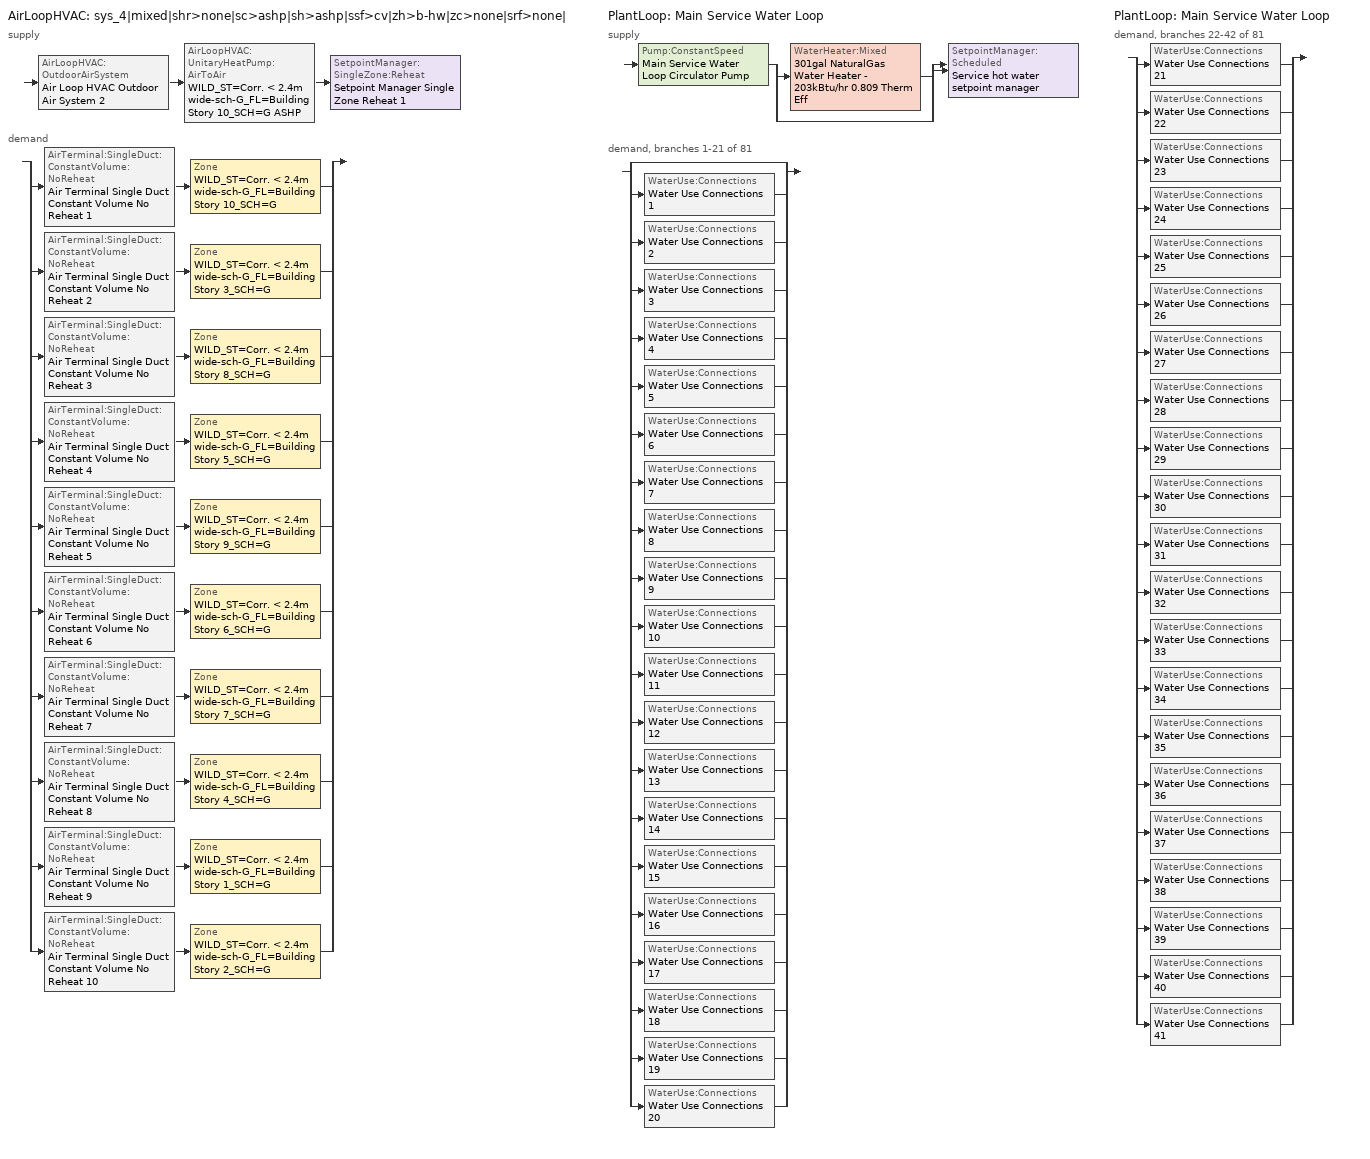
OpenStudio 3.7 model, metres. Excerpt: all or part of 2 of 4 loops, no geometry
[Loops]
AirLoopHVAC 'sys_4|mixed|shr>none|sc>ashp|sh>ashp|ssf>cv|zh>b-hw|zc>none|srf>none|'
 supply: AirLoopHVAC:OutdoorAirSystem 'Air Loop HVAC Outdoor Air System 2' > AirLoopHVAC:UnitaryHeatPump:AirToAir 'WILD_ST=Corr. < 2.4m wide-sch-G_FL=Building Story 10_SCH=G ASHP' > SetpointManager:SingleZone:Reheat 'Setpoint Manager Single Zone Reheat 1'
 demand: split
  | AirTerminal:SingleDuct:ConstantVolume:NoReheat 'Air Terminal Single Duct Constant Volume No Reheat 1' > Zone 'WILD_ST=Corr. < 2.4m wide-sch-G_FL=Building Story 10_SCH=G'
  | AirTerminal:SingleDuct:ConstantVolume:NoReheat 'Air Terminal Single Duct Constant Volume No Reheat 2' > Zone 'WILD_ST=Corr. < 2.4m wide-sch-G_FL=Building Story 3_SCH=G'
  | AirTerminal:SingleDuct:ConstantVolume:NoReheat 'Air Terminal Single Duct Constant Volume No Reheat 3' > Zone 'WILD_ST=Corr. < 2.4m wide-sch-G_FL=Building Story 8_SCH=G'
  | AirTerminal:SingleDuct:ConstantVolume:NoReheat 'Air Terminal Single Duct Constant Volume No Reheat 4' > Zone 'WILD_ST=Corr. < 2.4m wide-sch-G_FL=Building Story 5_SCH=G'
  | AirTerminal:SingleDuct:ConstantVolume:NoReheat 'Air Terminal Single Duct Constant Volume No Reheat 5' > Zone 'WILD_ST=Corr. < 2.4m wide-sch-G_FL=Building Story 9_SCH=G'
  | AirTerminal:SingleDuct:ConstantVolume:NoReheat 'Air Terminal Single Duct Constant Volume No Reheat 6' > Zone 'WILD_ST=Corr. < 2.4m wide-sch-G_FL=Building Story 6_SCH=G'
  | AirTerminal:SingleDuct:ConstantVolume:NoReheat 'Air Terminal Single Duct Constant Volume No Reheat 7' > Zone 'WILD_ST=Corr. < 2.4m wide-sch-G_FL=Building Story 7_SCH=G'
  | AirTerminal:SingleDuct:ConstantVolume:NoReheat 'Air Terminal Single Duct Constant Volume No Reheat 8' > Zone 'WILD_ST=Corr. < 2.4m wide-sch-G_FL=Building Story 4_SCH=G'
  | AirTerminal:SingleDuct:ConstantVolume:NoReheat 'Air Terminal Single Duct Constant Volume No Reheat 9' > Zone 'WILD_ST=Corr. < 2.4m wide-sch-G_FL=Building Story 1_SCH=G'
  | AirTerminal:SingleDuct:ConstantVolume:NoReheat 'Air Terminal Single Duct Constant Volume No Reheat 10' > Zone 'WILD_ST=Corr. < 2.4m wide-sch-G_FL=Building Story 2_SCH=G'
PlantLoop 'Main Service Water Loop'
 supply: Pump:ConstantSpeed 'Main Service Water Loop Circulator Pump' > split
  | WaterHeater:Mixed '301gal NaturalGas Water Heater - 203kBtu/hr 0.809 Therm Eff'
  | bypass
  join > SetpointManager:Scheduled 'Service hot water setpoint manager'
 demand, branches 1-21 of 81: split
  | bypass
  | WaterUse:Connections 'Water Use Connections 1'
  | WaterUse:Connections 'Water Use Connections 2'
  | WaterUse:Connections 'Water Use Connections 3'
  | WaterUse:Connections 'Water Use Connections 4'
  | WaterUse:Connections 'Water Use Connections 5'
  | WaterUse:Connections 'Water Use Connections 6'
  | WaterUse:Connections 'Water Use Connections 7'
  | WaterUse:Connections 'Water Use Connections 8'
  | WaterUse:Connections 'Water Use Connections 9'
  | WaterUse:Connections 'Water Use Connections 10'
  | WaterUse:Connections 'Water Use Connections 11'
  | WaterUse:Connections 'Water Use Connections 12'
  | WaterUse:Connections 'Water Use Connections 13'
  | WaterUse:Connections 'Water Use Connections 14'
  | WaterUse:Connections 'Water Use Connections 15'
  | WaterUse:Connections 'Water Use Connections 16'
  | WaterUse:Connections 'Water Use Connections 17'
  | WaterUse:Connections 'Water Use Connections 18'
  | WaterUse:Connections 'Water Use Connections 19'
  | WaterUse:Connections 'Water Use Connections 20'
PlantLoop 'Main Service Water Loop'
 demand, branches 22-42 of 81: split
  | WaterUse:Connections 'Water Use Connections 21'
  | WaterUse:Connections 'Water Use Connections 22'
  | WaterUse:Connections 'Water Use Connections 23'
  | WaterUse:Connections 'Water Use Connections 24'
  | WaterUse:Connections 'Water Use Connections 25'
  | WaterUse:Connections 'Water Use Connections 26'
  | WaterUse:Connections 'Water Use Connections 27'
  | WaterUse:Connections 'Water Use Connections 28'
  | WaterUse:Connections 'Water Use Connections 29'
  | WaterUse:Connections 'Water Use Connections 30'
  | WaterUse:Connections 'Water Use Connections 31'
  | WaterUse:Connections 'Water Use Connections 32'
  | WaterUse:Connections 'Water Use Connections 33'
  | WaterUse:Connections 'Water Use Connections 34'
  | WaterUse:Connections 'Water Use Connections 35'
  | WaterUse:Connections 'Water Use Connections 36'
  | WaterUse:Connections 'Water Use Connections 37'
  | WaterUse:Connections 'Water Use Connections 38'
  | WaterUse:Connections 'Water Use Connections 39'
  | WaterUse:Connections 'Water Use Connections 40'
  | WaterUse:Connections 'Water Use Connections 41'
[Sizing:Zone] Zone Cooling Design Supply Air Temperature Input Method=TemperatureDifference; Zone Cooling Design Supply Air Temperature {C}=14; Zone Cooling Design Supply Air Temperature Difference {deltaC}=11; Zone Heating Design Supply Air Temperature Input Method=TemperatureDifference; Zone Heating Design Supply Air Temperature {C}=40; Zone Heating Design Supply Air Temperature Difference {deltaC}=21; Zone Cooling Design Supply Air Humidity Ratio {kg-H2O/kg-air}=0.0085; Zone Heating Design Supply Air Humidity Ratio {kg-H2O/kg-air}=0.008; Zone Heating Sizing Factor=1.3; Zone Cooling Sizing Factor=1; Cooling Design Air Flow Method=DesignDay; Heating Design Air Flow Method=DesignDay; Account for Dedicated Outdoor Air System=No; Dedicated Outdoor Air System Control Strategy=NeutralSupplyAir; Dedicated Outdoor Air Low Setpoint Temperature for Design {C}=autosize; Dedicated Outdoor Air High Setpoint Temperature for Design {C}=autosize; Zone Load Sizing Method=Sensible Load Only No Latent Load; Zone Latent Cooling Design Supply Air Humidity Ratio Input Method=HumidityRatioDifference; Zone Cooling Design Supply Air Humidity Ratio Difference {kgWater/kgDryAir}=0.005; Zone Latent Heating Design Supply Air Humidity Ratio Input Method=HumidityRatioDifference; Zone Humidification Design Supply Air Humidity Ratio Difference {kgWater/kgDryAir}=0.005
WILD_ST=Corr. < 2.4m wide-sch-G_FL=Building Story 10_SCH=G; WILD_ST=Corr. < 2.4m wide-sch-G_FL=Building Story 3_SCH=G; WILD_ST=Corr. < 2.4m wide-sch-G_FL=Building Story 8_SCH=G; WILD_ST=Corr. < 2.4m wide-sch-G_FL=Building Story 5_SCH=G; WILD_ST=Corr. < 2.4m wide-sch-G_FL=Building Story 9_SCH=G; WILD_ST=Corr. < 2.4m wide-sch-G_FL=Building Story 6_SCH=G; WILD_ST=Corr. < 2.4m wide-sch-G_FL=Building Story 7_SCH=G; WILD_ST=Corr. < 2.4m wide-sch-G_FL=Building Story 4_SCH=G; WILD_ST=Corr. < 2.4m wide-sch-G_FL=Building Story 1_SCH=G; WILD_ST=Corr. < 2.4m wide-sch-G_FL=Building Story 2_SCH=G
[Zone equipment]
WILD_ST=Corr. < 2.4m wide-sch-G_FL=Building Story 10_SCH=G: Zone HVAC Baseboard Convective Water 81, Air Terminal Single Duct Constant Volume No Reheat 1
WILD_ST=Corr. < 2.4m wide-sch-G_FL=Building Story 3_SCH=G: Zone HVAC Baseboard Convective Water 82, Air Terminal Single Duct Constant Volume No Reheat 2
WILD_ST=Corr. < 2.4m wide-sch-G_FL=Building Story 8_SCH=G: Zone HVAC Baseboard Convective Water 83, Air Terminal Single Duct Constant Volume No Reheat 3
WILD_ST=Corr. < 2.4m wide-sch-G_FL=Building Story 5_SCH=G: Zone HVAC Baseboard Convective Water 84, Air Terminal Single Duct Constant Volume No Reheat 4
WILD_ST=Corr. < 2.4m wide-sch-G_FL=Building Story 9_SCH=G: Zone HVAC Baseboard Convective Water 85, Air Terminal Single Duct Constant Volume No Reheat 5
WILD_ST=Corr. < 2.4m wide-sch-G_FL=Building Story 6_SCH=G: Zone HVAC Baseboard Convective Water 86, Air Terminal Single Duct Constant Volume No Reheat 6
WILD_ST=Corr. < 2.4m wide-sch-G_FL=Building Story 7_SCH=G: Zone HVAC Baseboard Convective Water 87, Air Terminal Single Duct Constant Volume No Reheat 7
WILD_ST=Corr. < 2.4m wide-sch-G_FL=Building Story 4_SCH=G: Zone HVAC Baseboard Convective Water 88, Air Terminal Single Duct Constant Volume No Reheat 8
WILD_ST=Corr. < 2.4m wide-sch-G_FL=Building Story 1_SCH=G: Zone HVAC Baseboard Convective Water 89, Air Terminal Single Duct Constant Volume No Reheat 9
WILD_ST=Corr. < 2.4m wide-sch-G_FL=Building Story 2_SCH=G: Zone HVAC Baseboard Convective Water 90, Air Terminal Single Duct Constant Volume No Reheat 10
[PlantLoop]
Main Service Water Loop: Glycol Concentration=0; Maximum Loop Temperature {C}=60; Minimum Loop Temperature {C}=10; Plant Loop Volume {m3}=Autocalculate; Load Distribution Scheme=Optimal
[Sizing:Plant]
Main Service Water Loop: Loop Type=Heating; Design Loop Exit Temperature {C}=60; Loop Design Temperature Difference {deltaC}=5; Sizing Option=NonCoincident; Zone Timesteps in Averaging Window=1; Coincident Sizing Factor Mode=None
[AirLoopHVAC]
sys_4|mixed|shr>none|sc>ashp|sh>ashp|ssf>cv|zh>b-hw|zc>none|srf>none|: Availability Schedule=sys_4|mixed|shr>none|sc>ashp|sh>ashp|ssf>cv|zh>b-hw|zc>none|srf>none| Occ Sch; Design Supply Air Flow Rate {m3/s}=autosize; Design Return Air Flow Fraction of Supply Air Flow=1
[Sizing:System]
sys_4|mixed|shr>none|sc>ashp|sh>ashp|ssf>cv|zh>b-hw|zc>none|srf>none|: Type of Load to Size On=Sensible; Design Outdoor Air Flow Rate {m3/s}=Autosize; Central Heating Maximum System Air Flow Ratio=1; Preheat Design Temperature {C}=7; Preheat Design Humidity Ratio {kg-H2O/kg-Air}=0.008; Precool Design Temperature {C}=13; Precool Design Humidity Ratio {kg-H2O/kg-Air}=0.008; Central Cooling Design Supply Air Temperature {C}=13; Central Heating Design Supply Air Temperature {C}=43; Sizing Option=NonCoincident; 100% Outdoor Air in Cooling=No; 100% Outdoor Air in Heating=No; Central Cooling Design Supply Air Humidity Ratio {kg-H2O/kg-Air}=0.0085; Central Heating Design Supply Air Humidity Ratio {kg-H2O/kg-Air}=0.008; Cooling Design Air Flow Method=DesignDay; Cooling Design Air Flow Rate {m3/s}=0; Heating Design Air Flow Method=DesignDay; Heating Design Air Flow Rate {m3/s}=0; System Outdoor Air Method=ZoneSum; Zone Maximum Outdoor Air Fraction=1; Cooling Supply Air Flow Rate Per Floor Area {m3/s-m2}=0.00996765; Cooling Fraction of Autosized Cooling Supply Air Flow Rate=1; Cooling Supply Air Flow Rate Per Unit Cooling Capacity {m3/s-W}=3.94755e-05; Heating Supply Air Flow Rate Per Floor Area {m3/s-m2}=0.00996765; Heating Fraction of Autosized Heating Supply Air Flow Rate=1; Heating Fraction of Autosized Cooling Supply Air Flow Rate=1; Heating Supply Air Flow Rate Per Unit Heating Capacity {m3/s-W}=3.15882e-05; Cooling Design Capacity Method=CoolingDesignCapacity; Cooling Design Capacity {W}=autosize; Cooling Design Capacity Per Floor Area {W/m2}=234.7; Fraction of Autosized Cooling Design Capacity=1; Heating Design Capacity Method=HeatingDesignCapacity; Heating Design Capacity {W}=autosize; Heating Design Capacity Per Floor Area {W/m2}=157; Fraction of Autosized Heating Design Capacity=1; Central Cooling Capacity Control Method=OnOff; Occupant Diversity=autosize
[Coil:Heating:DX:SingleSpeed]
CoilHeatingDXSingleSpeed_ashp 1 64 Clg kBtu/hr 3.1COPH: Availability Schedule=Always On Discrete; Rated Total Heating Capacity {W}=18786.1; Rated COP {W/W}=3.32161; Rated Air Flow Rate {m3/s}=Autosize; Rated Supply Fan Power Per Volume Flow Rate 2017 {W/(m3/s)}=773.3; Rated Supply Fan Power Per Volume Flow Rate 2023 {W/(m3/s)}=934.4; Total Heating Capacity Function of Temperature Curve=DXHEAT-NECB2011-REF-CAPFT; Total Heating Capacity Function of Flow Fraction Curve=DXHEAT-NECB2011-REF-CAPFFLOW; Energy Input Ratio Function of Temperature Curve=DXHEAT-NECB2011-REF-EIRFT; Energy Input Ratio Function of Flow Fraction Curve=DXHEAT-NECB2011-REF-EIRFFLOW; Part Load Fraction Correlation Curve=DXHEAT-NECB2011-REF-PLFFPLR; Minimum Outdoor Dry-Bulb Temperature for Compressor Operation {C}=-10; Defrost Strategy=Resistive; Defrost Control=Timed; Defrost Time Period Fraction=0.166667; Resistive Defrost Heater Capacity {W}=2000
[Coil:Cooling:DX:SingleSpeed]
CoilCoolingDXSingleSpeed_ashp 1 88kBtu/hr 9.26EER: Availability Schedule=Always On Discrete; Rated Total Cooling Capacity {W}=autosize; Rated Sensible Heat Ratio=autosize; Rated COP {W/W}=3.22027; Rated Air Flow Rate {m3/s}=autosize; Rated Evaporator Fan Power Per Volume Flow Rate 2017 {W/(m3/s)}=773.3; Rated Evaporator Fan Power Per Volume Flow Rate 2023 {W/(m3/s)}=934.4; Total Cooling Capacity Function of Temperature Curve=DXCOOL-NECB2011-REF-CAPFT; Total Cooling Capacity Function of Flow Fraction Curve=DXCOOL-NECB2011-REF-CAPFFLOW; Energy Input Ratio Function of Temperature Curve=DXCOOL-NECB2011-REF-COOLEIRFT; Energy Input Ratio Function of Flow Fraction Curve=DXCOOL-NECB2011-REF-COOLEIRFFLOW; Part Load Fraction Correlation Curve=DXCOOL-NECB2011-REF-COOLPLFFPLR; Minimum Outdoor Dry-Bulb Temperature for Compressor Operation {C}=-25; Nominal Time for Condensate Removal to Begin {s}=0; Ratio of Initial Moisture Evaporation Rate and Steady State Latent Capacity=0; Maximum Cycling Rate {cycles/hr}=0; Latent Capacity Time Constant {s}=0; Condenser Type=AirCooled; Evaporative Condenser Effectiveness=0.9; Evaporative Condenser Air Flow Rate {m3/s}=autosize; Evaporative Condenser Pump Rated Power Consumption {W}=autosize; Crankcase Heater Capacity {W}=0; Maximum Outdoor Dry-Bulb Temperature for Crankcase Heater Operation {C}=10; Basin Heater Capacity {W/K}=0; Basin Heater Setpoint Temperature {C}=2
[Controller:OutdoorAir]
Controller Outdoor Air 2: Minimum Outdoor Air Flow Rate {m3/s}=autosize; Maximum Outdoor Air Flow Rate {m3/s}=Autosize; Economizer Control Type=DifferentialEnthalpy; Economizer Control Action Type=ModulateFlow; Lockout Type=NoLockout; Minimum Limit Type=FixedMinimum; Minimum Outdoor Air Schedule=sys_4|mixed|shr>none|sc>ashp|sh>ashp|ssf>cv|zh>b-hw|zc>none|srf>none| Occ Sch; Controller Mechanical Ventilation=Controller Mechanical Ventilation 2; High Humidity Control=No; Heat Recovery Bypass Control Type=BypassWhenWithinEconomizerLimits; Economizer Operation Staging=InterlockedWithMechanicalCooling
[Controller:MechanicalVentilation]
Controller Mechanical Ventilation 2: Availability Schedule=Always On Discrete; System Outdoor Air Method=ZoneSum
[AirLoopHVAC:OutdoorAirSystem]
Air Loop HVAC Outdoor Air System 2: Controller=Controller Outdoor Air 2
[Coil:Heating:Electric]
Coil Heating Electric 81: Availability Schedule=Always On Discrete
[Fan:OnOff]
Fan On Off 1: Availability Schedule=Always On Discrete; Fan Total Efficiency=0.39975; Pressure Rise {Pa}=622.722; Maximum Flow Rate {m3/s}=autosize; Motor Efficiency=0.615; Motor In Airstream Fraction=1; Fan Power Ratio Function of Speed Ratio Curve=Fan On Off Power Curve; Fan Efficiency Ratio Function of Speed Ratio Curve=Fan On Off Efficiency Curve
[AirLoopHVAC:UnitaryHeatPump:AirToAir]
WILD_ST=Corr. < 2.4m wide-sch-G_FL=Building Story 10_SCH=G ASHP: Availability Schedule=Always On Discrete; Supply Air Flow Rate During Cooling Operation {m3/s}=Autosize; Supply Air Flow Rate During Heating Operation {m3/s}=Autosize; Controlling Zone or Thermostat Location=WILD_ST=Corr. < 2.4m wide-sch-G_FL=Building Story 10_SCH=G; Supply Air Fan=Fan On Off 1; Heating Coil=CoilHeatingDXSingleSpeed_ashp 1 64 Clg kBtu/hr 3.1COPH; Cooling Coil=CoilCoolingDXSingleSpeed_ashp 1 88kBtu/hr 9.26EER; Supplemental Heating Coil=Coil Heating Electric 81; Maximum Supply Air Temperature from Supplemental Heater {C}=Autosize; Supply Air Fan Operating Mode Schedule=sys_4|mixed|shr>none|sc>ashp|sh>ashp|ssf>cv|zh>b-hw|zc>none|srf>none| Occ Sch
[SetpointManager:SingleZone:Reheat]
Setpoint Manager Single Zone Reheat 1: Minimum Supply Air Temperature {C}=13; Maximum Supply Air Temperature {C}=43; Control Zone=WILD_ST=Corr. < 2.4m wide-sch-G_FL=Building Story 10_SCH=G; Setpoint Node or NodeList=sys_4|mixed|shr>none|sc>ashp|sh>ashp|ssf>cv|zh>b-hw|zc>none|srf>none| Supply Outlet Node
[AirTerminal:SingleDuct:ConstantVolume:NoReheat] Availability Schedule=Always On Discrete; Maximum Air Flow Rate {m3/s}=AutoSize
Air Terminal Single Duct Constant Volume No Reheat 1; Air Terminal Single Duct Constant Volume No Reheat 2; Air Terminal Single Duct Constant Volume No Reheat 3; Air Terminal Single Duct Constant Volume No Reheat 4; Air Terminal Single Duct Constant Volume No Reheat 5; Air Terminal Single Duct Constant Volume No Reheat 6; Air Terminal Single Duct Constant Volume No Reheat 7; Air Terminal Single Duct Constant Volume No Reheat 8; Air Terminal Single Duct Constant Volume No Reheat 9; Air Terminal Single Duct Constant Volume No Reheat 10
[SetpointManager:Scheduled]
Service hot water setpoint manager: Control Variable=Temperature; Schedule=Service Water Loop Temp - 140F; Setpoint Node or NodeList=Main Service Water Loop Supply Outlet Node
[Pump:ConstantSpeed]
Main Service Water Loop Circulator Pump: Rated Flow Rate {m3/s}=autosize; Rated Pump Head {Pa}=620639; Rated Power Consumption {W}=autosize; Motor Efficiency=0.855; Fraction of Motor Inefficiencies to Fluid Stream=0; Pump Control Type=Intermittent; Design Power Sizing Method=PowerPerFlowPerPressure; Design Electric Power per Unit Flow Rate {W/(m3/s)}=348701.1; Design Shaft Power per Unit Flow Rate per Unit Head {W-s/m3-Pa}=1.28205
[WaterHeater:Mixed]
301gal NaturalGas Water Heater - 203kBtu/hr 0.809 Therm Eff: Tank Volume {m3}=1.13961; Setpoint Temperature Schedule=Service Water Loop Temp - 140F; Deadband Temperature Difference {deltaC}=2; Maximum Temperature Limit {C}=60; Heater Control Type=Cycle; Heater Maximum Capacity {W}=59544.8; Heater Fuel Type=NaturalGas; Heater Thermal Efficiency=0.808515; Part Load Factor Curve=SWH-EFFFPLR-NECB2011; Off Cycle Parasitic Fuel Consumption Rate {W}=105.696; Off Cycle Parasitic Fuel Type=NaturalGas; Off Cycle Parasitic Heat Fraction to Tank=0.8; On Cycle Parasitic Fuel Consumption Rate {W}=105.696; On Cycle Parasitic Fuel Type=NaturalGas; On Cycle Parasitic Heat Fraction to Tank=0; Ambient Temperature Indicator=Schedule; Ambient Temperature Schedule=Water Heater Ambient Temp Schedule - 70.0f; Off Cycle Loss Coefficient to Ambient Temperature {W/K}=13.0379; On Cycle Loss Coefficient to Ambient Temperature {W/K}=13.0379; Use Side Effectiveness=1; Source Side Effectiveness=1; Use Side Design Flow Rate {m3/s}=autosize; Source Side Design Flow Rate {m3/s}=autosize; Indirect Water Heating Recovery Time {hr}=1.5; Source Side Flow Control Mode=IndirectHeatPrimarySetpoint
[WaterHeater:Sizing]
301gal NaturalGas Water Heater - 203kBtu/hr 0.809 Therm Eff: Design Mode=PeakDraw; Time Storage Can Meet Peak Draw {hr}=0.538503; Time for Tank Recovery {hr}=0; Nominal Tank Volume for Autosizing Plant Connections {m3}=1
[WaterUse:Connections] Drain Water Heat Exchanger Type=None; Drain Water Heat Exchanger Destination=Plant
Name | Water Use Equipment Name 1
Water Use Connections 1 | F2 n1 apartment Service Water Use 0.06gal/min
Water Use Connections 2 | F2 n2 apartment Service Water Use 0.06gal/min
Water Use Connections 3 | F2 ne apartment Service Water Use 0.06gal/min
Water Use Connections 4 | F2 nw apartment Service Water Use 0.06gal/min
Water Use Connections 5 | F2 s1 apartment Service Water Use 0.06gal/min
Water Use Connections 6 | F2 s2 apartment Service Water Use 0.06gal/min
Water Use Connections 7 | F2 se apartment Service Water Use 0.06gal/min
Water Use Connections 8 | F2 sw apartment Service Water Use 0.06gal/min
Water Use Connections 9 | F3 n1 apartment Service Water Use 0.06gal/min
Water Use Connections 10 | F3 n2 apartment Service Water Use 0.06gal/min
Water Use Connections 11 | F3 ne apartment Service Water Use 0.06gal/min
Water Use Connections 12 | F3 nw apartment Service Water Use 0.06gal/min
Water Use Connections 13 | F3 s1 apartment Service Water Use 0.06gal/min
Water Use Connections 14 | F3 s2 apartment Service Water Use 0.06gal/min
Water Use Connections 15 | F3 se apartment Service Water Use 0.06gal/min
Water Use Connections 16 | F3 sw apartment Service Water Use 0.06gal/min
Water Use Connections 17 | F4 n1 apartment Service Water Use 0.06gal/min
Water Use Connections 18 | F4 n2 apartment Service Water Use 0.06gal/min
Water Use Connections 19 | F4 ne apartment Service Water Use 0.06gal/min
Water Use Connections 20 | F4 nw apartment Service Water Use 0.06gal/min
Water Use Connections 21 | F4 s1 apartment Service Water Use 0.06gal/min
Water Use Connections 22 | F4 s2 apartment Service Water Use 0.06gal/min
Water Use Connections 23 | F4 se apartment Service Water Use 0.06gal/min
Water Use Connections 24 | F4 sw apartment Service Water Use 0.06gal/min
Water Use Connections 25 | F6 n1 apartment Service Water Use 0.06gal/min
Water Use Connections 26 | F6 n2 apartment Service Water Use 0.06gal/min
Water Use Connections 27 | F6 ne apartment Service Water Use 0.06gal/min
Water Use Connections 28 | F6 nw apartment Service Water Use 0.06gal/min
Water Use Connections 29 | F6 s1 apartment Service Water Use 0.06gal/min
Water Use Connections 30 | F6 s2 apartment Service Water Use 0.06gal/min
Water Use Connections 31 | F6 se apartment Service Water Use 0.06gal/min
Water Use Connections 32 | F6 sw apartment Service Water Use 0.06gal/min
Water Use Connections 33 | F7 n1 apartment Service Water Use 0.06gal/min
Water Use Connections 34 | F7 n2 apartment Service Water Use 0.06gal/min
Water Use Connections 35 | F7 ne apartment Service Water Use 0.06gal/min
Water Use Connections 36 | F7 nw apartment Service Water Use 0.06gal/min
Water Use Connections 37 | F7 s1 apartment Service Water Use 0.06gal/min
Water Use Connections 38 | F7 s2 apartment Service Water Use 0.06gal/min
Water Use Connections 39 | F7 se apartment Service Water Use 0.06gal/min
Water Use Connections 40 | F7 sw apartment Service Water Use 0.06gal/min
Water Use Connections 41 | F8 n1 apartment Service Water Use 0.06gal/min
[WaterUse:Equipment:Definition] Peak Flow Rate {m3/s}=3.95699e-06
Name | Target Temperature Schedule | Sensible Fraction Schedule | Latent Fraction Schedule
F2 n1 apartment Service Water Use Def 0.06gal/min | Schedule Ruleset 5 | Schedule Ruleset 3 | Schedule Ruleset 4
F2 n2 apartment Service Water Use Def 0.06gal/min | Schedule Ruleset 8 | Schedule Ruleset 6 | Schedule Ruleset 7
F2 ne apartment Service Water Use Def 0.06gal/min | Schedule Ruleset 11 | Schedule Ruleset 9 | Schedule Ruleset 10
F2 nw apartment Service Water Use Def 0.06gal/min | Schedule Ruleset 14 | Schedule Ruleset 12 | Schedule Ruleset 13
F2 s1 apartment Service Water Use Def 0.06gal/min | Schedule Ruleset 17 | Schedule Ruleset 15 | Schedule Ruleset 16
F2 s2 apartment Service Water Use Def 0.06gal/min | Schedule Ruleset 20 | Schedule Ruleset 18 | Schedule Ruleset 19
F2 se apartment Service Water Use Def 0.06gal/min | Schedule Ruleset 23 | Schedule Ruleset 21 | Schedule Ruleset 22
F2 sw apartment Service Water Use Def 0.06gal/min | Schedule Ruleset 26 | Schedule Ruleset 24 | Schedule Ruleset 25
F3 n1 apartment Service Water Use Def 0.06gal/min | Schedule Ruleset 29 | Schedule Ruleset 27 | Schedule Ruleset 28
F3 n2 apartment Service Water Use Def 0.06gal/min | Schedule Ruleset 32 | Schedule Ruleset 30 | Schedule Ruleset 31
F3 ne apartment Service Water Use Def 0.06gal/min | Schedule Ruleset 35 | Schedule Ruleset 33 | Schedule Ruleset 34
F3 nw apartment Service Water Use Def 0.06gal/min | Schedule Ruleset 38 | Schedule Ruleset 36 | Schedule Ruleset 37
F3 s1 apartment Service Water Use Def 0.06gal/min | Schedule Ruleset 41 | Schedule Ruleset 39 | Schedule Ruleset 40
F3 s2 apartment Service Water Use Def 0.06gal/min | Schedule Ruleset 44 | Schedule Ruleset 42 | Schedule Ruleset 43
F3 se apartment Service Water Use Def 0.06gal/min | Schedule Ruleset 47 | Schedule Ruleset 45 | Schedule Ruleset 46
F3 sw apartment Service Water Use Def 0.06gal/min | Schedule Ruleset 50 | Schedule Ruleset 48 | Schedule Ruleset 49
F4 n1 apartment Service Water Use Def 0.06gal/min | Schedule Ruleset 53 | Schedule Ruleset 51 | Schedule Ruleset 52
F4 n2 apartment Service Water Use Def 0.06gal/min | Schedule Ruleset 56 | Schedule Ruleset 54 | Schedule Ruleset 55
F4 ne apartment Service Water Use Def 0.06gal/min | Schedule Ruleset 59 | Schedule Ruleset 57 | Schedule Ruleset 58
F4 nw apartment Service Water Use Def 0.06gal/min | Schedule Ruleset 62 | Schedule Ruleset 60 | Schedule Ruleset 61
F4 s1 apartment Service Water Use Def 0.06gal/min | Schedule Ruleset 65 | Schedule Ruleset 63 | Schedule Ruleset 64
F4 s2 apartment Service Water Use Def 0.06gal/min | Schedule Ruleset 68 | Schedule Ruleset 66 | Schedule Ruleset 67
F4 se apartment Service Water Use Def 0.06gal/min | Schedule Ruleset 71 | Schedule Ruleset 69 | Schedule Ruleset 70
F4 sw apartment Service Water Use Def 0.06gal/min | Schedule Ruleset 74 | Schedule Ruleset 72 | Schedule Ruleset 73
F6 n1 apartment Service Water Use Def 0.06gal/min | Schedule Ruleset 77 | Schedule Ruleset 75 | Schedule Ruleset 76
F6 n2 apartment Service Water Use Def 0.06gal/min | Schedule Ruleset 80 | Schedule Ruleset 78 | Schedule Ruleset 79
F6 ne apartment Service Water Use Def 0.06gal/min | Schedule Ruleset 83 | Schedule Ruleset 81 | Schedule Ruleset 82
F6 nw apartment Service Water Use Def 0.06gal/min | Schedule Ruleset 86 | Schedule Ruleset 84 | Schedule Ruleset 85
F6 s1 apartment Service Water Use Def 0.06gal/min | Schedule Ruleset 89 | Schedule Ruleset 87 | Schedule Ruleset 88
F6 s2 apartment Service Water Use Def 0.06gal/min | Schedule Ruleset 92 | Schedule Ruleset 90 | Schedule Ruleset 91
F6 se apartment Service Water Use Def 0.06gal/min | Schedule Ruleset 95 | Schedule Ruleset 93 | Schedule Ruleset 94
F6 sw apartment Service Water Use Def 0.06gal/min | Schedule Ruleset 98 | Schedule Ruleset 96 | Schedule Ruleset 97
F7 n1 apartment Service Water Use Def 0.06gal/min | Schedule Ruleset 101 | Schedule Ruleset 99 | Schedule Ruleset 100
F7 n2 apartment Service Water Use Def 0.06gal/min | Schedule Ruleset 104 | Schedule Ruleset 102 | Schedule Ruleset 103
F7 ne apartment Service Water Use Def 0.06gal/min | Schedule Ruleset 107 | Schedule Ruleset 105 | Schedule Ruleset 106
F7 nw apartment Service Water Use Def 0.06gal/min | Schedule Ruleset 110 | Schedule Ruleset 108 | Schedule Ruleset 109
F7 s1 apartment Service Water Use Def 0.06gal/min | Schedule Ruleset 113 | Schedule Ruleset 111 | Schedule Ruleset 112
F7 s2 apartment Service Water Use Def 0.06gal/min | Schedule Ruleset 116 | Schedule Ruleset 114 | Schedule Ruleset 115
F7 se apartment Service Water Use Def 0.06gal/min | Schedule Ruleset 119 | Schedule Ruleset 117 | Schedule Ruleset 118
F7 sw apartment Service Water Use Def 0.06gal/min | Schedule Ruleset 122 | Schedule Ruleset 120 | Schedule Ruleset 121
F8 n1 apartment Service Water Use Def 0.06gal/min | Schedule Ruleset 125 | Schedule Ruleset 123 | Schedule Ruleset 124
[WaterUse:Equipment] Flow Rate Fraction Schedule=NECB-G-Service Water Heating
Name | Water Use Equipment Definition | Space
F2 n1 apartment Service Water Use 0.06gal/min | F2 n1 apartment Service Water Use Def 0.06gal/min | F2 N1 Apartment
F2 n2 apartment Service Water Use 0.06gal/min | F2 n2 apartment Service Water Use Def 0.06gal/min | F2 N2 Apartment
F2 ne apartment Service Water Use 0.06gal/min | F2 ne apartment Service Water Use Def 0.06gal/min | F2 NE Apartment
F2 nw apartment Service Water Use 0.06gal/min | F2 nw apartment Service Water Use Def 0.06gal/min | F2 NW Apartment
F2 s1 apartment Service Water Use 0.06gal/min | F2 s1 apartment Service Water Use Def 0.06gal/min | F2 S1 Apartment
F2 s2 apartment Service Water Use 0.06gal/min | F2 s2 apartment Service Water Use Def 0.06gal/min | F2 S2 Apartment
F2 se apartment Service Water Use 0.06gal/min | F2 se apartment Service Water Use Def 0.06gal/min | F2 SE Apartment
F2 sw apartment Service Water Use 0.06gal/min | F2 sw apartment Service Water Use Def 0.06gal/min | F2 SW Apartment
F3 n1 apartment Service Water Use 0.06gal/min | F3 n1 apartment Service Water Use Def 0.06gal/min | F3 N1 Apartment
F3 n2 apartment Service Water Use 0.06gal/min | F3 n2 apartment Service Water Use Def 0.06gal/min | F3 N2 Apartment
F3 ne apartment Service Water Use 0.06gal/min | F3 ne apartment Service Water Use Def 0.06gal/min | F3 NE Apartment
F3 nw apartment Service Water Use 0.06gal/min | F3 nw apartment Service Water Use Def 0.06gal/min | F3 NW Apartment
F3 s1 apartment Service Water Use 0.06gal/min | F3 s1 apartment Service Water Use Def 0.06gal/min | F3 S1 Apartment
F3 s2 apartment Service Water Use 0.06gal/min | F3 s2 apartment Service Water Use Def 0.06gal/min | F3 S2 Apartment
F3 se apartment Service Water Use 0.06gal/min | F3 se apartment Service Water Use Def 0.06gal/min | F3 SE Apartment
F3 sw apartment Service Water Use 0.06gal/min | F3 sw apartment Service Water Use Def 0.06gal/min | F3 SW Apartment
F4 n1 apartment Service Water Use 0.06gal/min | F4 n1 apartment Service Water Use Def 0.06gal/min | F4 N1 Apartment
F4 n2 apartment Service Water Use 0.06gal/min | F4 n2 apartment Service Water Use Def 0.06gal/min | F4 N2 Apartment
F4 ne apartment Service Water Use 0.06gal/min | F4 ne apartment Service Water Use Def 0.06gal/min | F4 NE Apartment
F4 nw apartment Service Water Use 0.06gal/min | F4 nw apartment Service Water Use Def 0.06gal/min | F4 NW Apartment
F4 s1 apartment Service Water Use 0.06gal/min | F4 s1 apartment Service Water Use Def 0.06gal/min | F4 S1 Apartment
F4 s2 apartment Service Water Use 0.06gal/min | F4 s2 apartment Service Water Use Def 0.06gal/min | F4 S2 Apartment
F4 se apartment Service Water Use 0.06gal/min | F4 se apartment Service Water Use Def 0.06gal/min | F4 SE Apartment
F4 sw apartment Service Water Use 0.06gal/min | F4 sw apartment Service Water Use Def 0.06gal/min | F4 SW Apartment
F6 n1 apartment Service Water Use 0.06gal/min | F6 n1 apartment Service Water Use Def 0.06gal/min | F6 N1 Apartment
F6 n2 apartment Service Water Use 0.06gal/min | F6 n2 apartment Service Water Use Def 0.06gal/min | F6 N2 Apartment
F6 ne apartment Service Water Use 0.06gal/min | F6 ne apartment Service Water Use Def 0.06gal/min | F6 NE Apartment
F6 nw apartment Service Water Use 0.06gal/min | F6 nw apartment Service Water Use Def 0.06gal/min | F6 NW Apartment
F6 s1 apartment Service Water Use 0.06gal/min | F6 s1 apartment Service Water Use Def 0.06gal/min | F6 S1 Apartment
F6 s2 apartment Service Water Use 0.06gal/min | F6 s2 apartment Service Water Use Def 0.06gal/min | F6 S2 Apartment
F6 se apartment Service Water Use 0.06gal/min | F6 se apartment Service Water Use Def 0.06gal/min | F6 SE Apartment
F6 sw apartment Service Water Use 0.06gal/min | F6 sw apartment Service Water Use Def 0.06gal/min | F6 SW Apartment
F7 n1 apartment Service Water Use 0.06gal/min | F7 n1 apartment Service Water Use Def 0.06gal/min | F7 N1 Apartment
F7 n2 apartment Service Water Use 0.06gal/min | F7 n2 apartment Service Water Use Def 0.06gal/min | F7 N2 Apartment
F7 ne apartment Service Water Use 0.06gal/min | F7 ne apartment Service Water Use Def 0.06gal/min | F7 NE Apartment
F7 nw apartment Service Water Use 0.06gal/min | F7 nw apartment Service Water Use Def 0.06gal/min | F7 NW Apartment
F7 s1 apartment Service Water Use 0.06gal/min | F7 s1 apartment Service Water Use Def 0.06gal/min | F7 S1 Apartment
F7 s2 apartment Service Water Use 0.06gal/min | F7 s2 apartment Service Water Use Def 0.06gal/min | F7 S2 Apartment
F7 se apartment Service Water Use 0.06gal/min | F7 se apartment Service Water Use Def 0.06gal/min | F7 SE Apartment
F7 sw apartment Service Water Use 0.06gal/min | F7 sw apartment Service Water Use Def 0.06gal/min | F7 SW Apartment
F8 n1 apartment Service Water Use 0.06gal/min | F8 n1 apartment Service Water Use Def 0.06gal/min | F8 N1 Apartment
[Schedule:Ruleset]
Service Water Loop Temp - 140F: Default Day Schedule=Service Water Loop Temp - 140F Default
Water Heater Ambient Temp Schedule - 70.0f: Default Day Schedule=Water Heater Ambient Temp Schedule 70.0F Default
Schedule Ruleset 3: Default Day Schedule=Schedule Day 6
Schedule Ruleset 4: Default Day Schedule=Schedule Day 7
Schedule Ruleset 5: Default Day Schedule=Schedule Day 8
NECB-G-Service Water Heating: Default Day Schedule=NECB-G-Service Water Heating Default
Schedule Ruleset 6: Default Day Schedule=Schedule Day 9
Schedule Ruleset 7: Default Day Schedule=Schedule Day 10
Schedule Ruleset 8: Default Day Schedule=Schedule Day 11
Schedule Ruleset 9: Default Day Schedule=Schedule Day 12
Schedule Ruleset 10: Default Day Schedule=Schedule Day 13
Schedule Ruleset 11: Default Day Schedule=Schedule Day 14
Schedule Ruleset 12: Default Day Schedule=Schedule Day 15
Schedule Ruleset 13: Default Day Schedule=Schedule Day 16
Schedule Ruleset 14: Default Day Schedule=Schedule Day 17
Schedule Ruleset 15: Default Day Schedule=Schedule Day 18
Schedule Ruleset 16: Default Day Schedule=Schedule Day 19
Schedule Ruleset 17: Default Day Schedule=Schedule Day 20
Schedule Ruleset 18: Default Day Schedule=Schedule Day 21
Schedule Ruleset 19: Default Day Schedule=Schedule Day 22
Schedule Ruleset 20: Default Day Schedule=Schedule Day 23
Schedule Ruleset 21: Default Day Schedule=Schedule Day 24
Schedule Ruleset 22: Default Day Schedule=Schedule Day 25
Schedule Ruleset 23: Default Day Schedule=Schedule Day 26
Schedule Ruleset 24: Default Day Schedule=Schedule Day 27
Schedule Ruleset 25: Default Day Schedule=Schedule Day 28
Schedule Ruleset 26: Default Day Schedule=Schedule Day 29
Schedule Ruleset 27: Default Day Schedule=Schedule Day 30
Schedule Ruleset 28: Default Day Schedule=Schedule Day 31
Schedule Ruleset 29: Default Day Schedule=Schedule Day 32
Schedule Ruleset 30: Default Day Schedule=Schedule Day 33
Schedule Ruleset 31: Default Day Schedule=Schedule Day 34
Schedule Ruleset 32: Default Day Schedule=Schedule Day 35
Schedule Ruleset 33: Default Day Schedule=Schedule Day 36
Schedule Ruleset 34: Default Day Schedule=Schedule Day 37
Schedule Ruleset 35: Default Day Schedule=Schedule Day 38
Schedule Ruleset 36: Default Day Schedule=Schedule Day 39
Schedule Ruleset 37: Default Day Schedule=Schedule Day 40
Schedule Ruleset 38: Default Day Schedule=Schedule Day 41
Schedule Ruleset 39: Default Day Schedule=Schedule Day 42
Schedule Ruleset 40: Default Day Schedule=Schedule Day 43
Schedule Ruleset 41: Default Day Schedule=Schedule Day 44
Schedule Ruleset 42: Default Day Schedule=Schedule Day 45
Schedule Ruleset 43: Default Day Schedule=Schedule Day 46
Schedule Ruleset 44: Default Day Schedule=Schedule Day 47
Schedule Ruleset 45: Default Day Schedule=Schedule Day 48
Schedule Ruleset 46: Default Day Schedule=Schedule Day 49
Schedule Ruleset 47: Default Day Schedule=Schedule Day 50
Schedule Ruleset 48: Default Day Schedule=Schedule Day 51
Schedule Ruleset 49: Default Day Schedule=Schedule Day 52
Schedule Ruleset 50: Default Day Schedule=Schedule Day 53
Schedule Ruleset 51: Default Day Schedule=Schedule Day 54
Schedule Ruleset 52: Default Day Schedule=Schedule Day 55
Schedule Ruleset 53: Default Day Schedule=Schedule Day 56
Schedule Ruleset 54: Default Day Schedule=Schedule Day 57
Schedule Ruleset 55: Default Day Schedule=Schedule Day 58
Schedule Ruleset 56: Default Day Schedule=Schedule Day 59
Schedule Ruleset 57: Default Day Schedule=Schedule Day 60
Schedule Ruleset 58: Default Day Schedule=Schedule Day 61
Schedule Ruleset 59: Default Day Schedule=Schedule Day 62
Schedule Ruleset 60: Default Day Schedule=Schedule Day 63
Schedule Ruleset 61: Default Day Schedule=Schedule Day 64
Schedule Ruleset 62: Default Day Schedule=Schedule Day 65
Schedule Ruleset 63: Default Day Schedule=Schedule Day 66
Schedule Ruleset 64: Default Day Schedule=Schedule Day 67
Schedule Ruleset 65: Default Day Schedule=Schedule Day 68
Schedule Ruleset 66: Default Day Schedule=Schedule Day 69
Schedule Ruleset 67: Default Day Schedule=Schedule Day 70
Schedule Ruleset 68: Default Day Schedule=Schedule Day 71
Schedule Ruleset 69: Default Day Schedule=Schedule Day 72
Schedule Ruleset 70: Default Day Schedule=Schedule Day 73
Schedule Ruleset 71: Default Day Schedule=Schedule Day 74
Schedule Ruleset 72: Default Day Schedule=Schedule Day 75
Schedule Ruleset 73: Default Day Schedule=Schedule Day 76
Schedule Ruleset 74: Default Day Schedule=Schedule Day 77
Schedule Ruleset 75: Default Day Schedule=Schedule Day 78
Schedule Ruleset 76: Default Day Schedule=Schedule Day 79
Schedule Ruleset 77: Default Day Schedule=Schedule Day 80
Schedule Ruleset 78: Default Day Schedule=Schedule Day 81
Schedule Ruleset 79: Default Day Schedule=Schedule Day 82
Schedule Ruleset 80: Default Day Schedule=Schedule Day 83
Schedule Ruleset 81: Default Day Schedule=Schedule Day 84
Schedule Ruleset 82: Default Day Schedule=Schedule Day 85
Schedule Ruleset 83: Default Day Schedule=Schedule Day 86
Schedule Ruleset 84: Default Day Schedule=Schedule Day 87
Schedule Ruleset 85: Default Day Schedule=Schedule Day 88
Schedule Ruleset 86: Default Day Schedule=Schedule Day 89
Schedule Ruleset 87: Default Day Schedule=Schedule Day 90
Schedule Ruleset 88: Default Day Schedule=Schedule Day 91
Schedule Ruleset 89: Default Day Schedule=Schedule Day 92
Schedule Ruleset 90: Default Day Schedule=Schedule Day 93
Schedule Ruleset 91: Default Day Schedule=Schedule Day 94
Schedule Ruleset 92: Default Day Schedule=Schedule Day 95
Schedule Ruleset 93: Default Day Schedule=Schedule Day 96
Schedule Ruleset 94: Default Day Schedule=Schedule Day 97
Schedule Ruleset 95: Default Day Schedule=Schedule Day 98
Schedule Ruleset 96: Default Day Schedule=Schedule Day 99
Schedule Ruleset 97: Default Day Schedule=Schedule Day 100
Schedule Ruleset 98: Default Day Schedule=Schedule Day 101
Schedule Ruleset 99: Default Day Schedule=Schedule Day 102
Schedule Ruleset 100: Default Day Schedule=Schedule Day 103
Schedule Ruleset 101: Default Day Schedule=Schedule Day 104
Schedule Ruleset 102: Default Day Schedule=Schedule Day 105
Schedule Ruleset 103: Default Day Schedule=Schedule Day 106
Schedule Ruleset 104: Default Day Schedule=Schedule Day 107
Schedule Ruleset 105: Default Day Schedule=Schedule Day 108
Schedule Ruleset 106: Default Day Schedule=Schedule Day 109
Schedule Ruleset 107: Default Day Schedule=Schedule Day 110
Schedule Ruleset 108: Default Day Schedule=Schedule Day 111
Schedule Ruleset 109: Default Day Schedule=Schedule Day 112
Schedule Ruleset 110: Default Day Schedule=Schedule Day 113
Schedule Ruleset 111: Default Day Schedule=Schedule Day 114
Schedule Ruleset 112: Default Day Schedule=Schedule Day 115
Schedule Ruleset 113: Default Day Schedule=Schedule Day 116
Schedule Ruleset 114: Default Day Schedule=Schedule Day 117
Schedule Ruleset 115: Default Day Schedule=Schedule Day 118
Schedule Ruleset 116: Default Day Schedule=Schedule Day 119
Schedule Ruleset 117: Default Day Schedule=Schedule Day 120
Schedule Ruleset 118: Default Day Schedule=Schedule Day 121
Schedule Ruleset 119: Default Day Schedule=Schedule Day 122
Schedule Ruleset 120: Default Day Schedule=Schedule Day 123
Schedule Ruleset 121: Default Day Schedule=Schedule Day 124
Schedule Ruleset 122: Default Day Schedule=Schedule Day 125
Schedule Ruleset 123: Default Day Schedule=Schedule Day 126
Schedule Ruleset 124: Default Day Schedule=Schedule Day 127
Schedule Ruleset 125: Default Day Schedule=Schedule Day 128
sys_4|mixed|shr>none|sc>ashp|sh>ashp|ssf>cv|zh>b-hw|zc>none|srf>none| Occ Sch: Default Day Schedule=sys_4|mixed|shr>none|sc>ashp|sh>ashp|ssf>cv|zh>b-hw|zc>none|srf>none| Occ Sch Default; Summer Design Day Schedule=sys_4|mixed|shr>none|sc>ashp|sh>ashp|ssf>cv|zh>b-hw|zc>none|srf>none| Occ Sch Summer Design Day; Winter Design Day Schedule=sys_4|mixed|shr>none|sc>ashp|sh>ashp|ssf>cv|zh>b-hw|zc>none|srf>none| Occ Sch Winter Design Day
[Schedule:Day]
Service Water Loop Temp - 140F Default; Schedule Day 8; Schedule Day 11; Schedule Day 14; Schedule Day 17; Schedule Day 20; Schedule Day 23; Schedule Day 26; Schedule Day 29; Schedule Day 32; Schedule Day 35; Schedule Day 38; Schedule Day 41; Schedule Day 44; Schedule Day 47; Schedule Day 50; Schedule Day 53; Schedule Day 56; Schedule Day 59; Schedule Day 62; Schedule Day 65; Schedule Day 68; Schedule Day 71; Schedule Day 74; Schedule Day 77; Schedule Day 80; Schedule Day 83; Schedule Day 86; Schedule Day 89; Schedule Day 92; Schedule Day 95; Schedule Day 98; Schedule Day 101; Schedule Day 104; Schedule Day 107; Schedule Day 110; Schedule Day 113; Schedule Day 116; Schedule Day 119; Schedule Day 122; Schedule Day 125; Schedule Day 128: 24, 0, 60
Water Heater Ambient Temp Schedule 70.0F Default: 24, 0, 21.1111
Schedule Day 6; Schedule Day 9; Schedule Day 12; Schedule Day 15; Schedule Day 18; Schedule Day 21; Schedule Day 24; Schedule Day 27; Schedule Day 30; Schedule Day 33; Schedule Day 36; Schedule Day 39; Schedule Day 42; Schedule Day 45; Schedule Day 48; Schedule Day 51; Schedule Day 54; Schedule Day 57; Schedule Day 60; Schedule Day 63; Schedule Day 66; Schedule Day 69; Schedule Day 72; Schedule Day 75; Schedule Day 78; Schedule Day 81; Schedule Day 84; Schedule Day 87; Schedule Day 90; Schedule Day 93; Schedule Day 96; Schedule Day 99; Schedule Day 102; Schedule Day 105; Schedule Day 108; Schedule Day 111; Schedule Day 114; Schedule Day 117; Schedule Day 120; Schedule Day 123; Schedule Day 126: 24, 0, 0.2
Schedule Day 7; Schedule Day 10; Schedule Day 13; Schedule Day 16; Schedule Day 19; Schedule Day 22; Schedule Day 25; Schedule Day 28; Schedule Day 31; Schedule Day 34; Schedule Day 37; Schedule Day 40; Schedule Day 43; Schedule Day 46; Schedule Day 49; Schedule Day 52; Schedule Day 55; Schedule Day 58; Schedule Day 61; Schedule Day 64; Schedule Day 67; Schedule Day 70; Schedule Day 73; Schedule Day 76; Schedule Day 79; Schedule Day 82; Schedule Day 85; Schedule Day 88; Schedule Day 91; Schedule Day 94; Schedule Day 97; Schedule Day 100; Schedule Day 103; Schedule Day 106; Schedule Day 109; Schedule Day 112; Schedule Day 115; Schedule Day 118; Schedule Day 121; Schedule Day 124; Schedule Day 127: 24, 0, 0.05
NECB-G-Service Water Heating Default; NECB-G-Service Water Heating Default|Wkdy Day: 1, 0, 0.1, 6, 0, 0.05, 7, 0, 0.2, 8, 0, 0.8, 9, 0, 0.7, 10, 0, 0.5, 11, 0, 0.4, 14, 0, 0.2, 15, 0, 0.3, 17, 0, 0.5, 19, 0, 0.7, 21, 0, 0.4, 23, 0, 0.2, 24, 0, 0.1
NECB-G-Service Water Heating Sat Day: 1, 0, 0.1, 7, 0, 0.05, 8, 0, 0.2, 11, 0, 0.5, 15, 0, 0.3, 16, 0, 0.7, 17, 0, 0.9, 19, 0, 0.7, 20, 0, 0.6, 21, 0, 0.5, 22, 0, 0.4, 23, 0, 0.3, 24, 0, 0.2
NECB-G-Service Water Heating Sun|Hol Day: 1, 0, 0.1, 8, 0, 0.05, 9, 0, 0.2, 11, 0, 0.3, 13, 0, 0.2, 14, 0, 0.3, 15, 0, 0.4, 16, 0, 0.5, 17, 0, 0.6, 18, 0, 0.7, 19, 0, 0.4, 20, 0, 0.3, 24, 0, 0.2
sys_4|mixed|shr>none|sc>ashp|sh>ashp|ssf>cv|zh>b-hw|zc>none|srf>none| Occ Sch Default; sys_4|mixed|shr>none|sc>ashp|sh>ashp|ssf>cv|zh>b-hw|zc>none|srf>none| Occ Sch Winter Design Day; sys_4|mixed|shr>none|sc>ashp|sh>ashp|ssf>cv|zh>b-hw|zc>none|srf>none| Occ Sch Summer Design Day: 24, 0, 1
[Schedule:Rule] Schedule Ruleset=NECB-G-Service Water Heating; Date Specification Type=DateRange; Start Month=1; Start Day=1; End Month=12; End Day=31
Name | Rule Order | Day Schedule | Apply Monday | Apply Tuesday | Apply Wednesday | Apply Thursday | Apply Friday | Apply Saturday | Apply Sunday
Schedule Rule 17 | 2 | NECB-G-Service Water Heating Default|Wkdy Day | Yes | Yes | Yes | Yes | Yes
Schedule Rule 18 | 1 | NECB-G-Service Water Heating Sat Day |  |  |  |  |  | Yes
Schedule Rule 19 | 0 | NECB-G-Service Water Heating Sun|Hol Day |  |  |  |  |  |  | Yes
[Schedule:Constant]
Always On Discrete: Value=1
[Curve:Cubic]
Name | Coefficient1 Constant | Coefficient2 x | Coefficient3 x**2 | Coefficient4 x**3 | Minimum Value of x | Maximum Value of x
Fan On Off Efficiency Curve | 1 | 0 | 0 | 0 | 0 | 1
DXHEAT-NECB2011-REF-CAPFT | 0.729009 | 0.0319275 | 0.000136404 | -8.748e-06 | -20 | 20
DXHEAT-NECB2011-REF-CAPFFLOW | 0.84 | 0.16 | 0 | 0 | 0.5 | 1.5
DXHEAT-NECB2011-REF-EIRFT | 1.2183 | -0.03612 | 0.00142 | -2.68e-05 | -20 | 20
DXHEAT-NECB2011-REF-PLFFPLR | 0.3696 | 2.3362 | -2.9577 | 1.2596 | 0.7 | 1
DXCOOL-NECB2011-REF-COOLPLFFPLR | 0.0277 | 4.9151 | -8.184 | 4.2702 | 0.7 | 1
SWH-EFFFPLR-NECB2011 | 0.7576 | 1.0071 | -1.4443 | 0.6844 | 0 | 1
[Curve:Quadratic]
Name | Coefficient1 Constant | Coefficient2 x | Coefficient3 x**2 | Minimum Value of x | Maximum Value of x
DXHEAT-NECB2011-REF-EIRFFLOW | 1.3824 | -0.4336 | 0.0512 | 0 | 1
DXCOOL-NECB2011-REF-CAPFFLOW | 0.8 | 0.2 | 0 | 0.5 | 1.5
DXCOOL-NECB2011-REF-COOLEIRFFLOW | 1.1552 | -0.1808 | 0.0256 | 0.5 | 1.5
[Curve:Biquadratic] Minimum Value of x=13; Maximum Value of x=24; Minimum Value of y=24; Maximum Value of y=46
Name | Coefficient1 Constant | Coefficient2 x | Coefficient3 x**2 | Coefficient4 y | Coefficient5 y**2 | Coefficient6 x*y
DXCOOL-NECB2011-REF-CAPFT | 0.867905 | 0.0142459 | 0.00055436 | -0.0075575 | 3.3e-05 | -0.0001918
DXCOOL-NECB2011-REF-COOLEIRFT | 0.114171 | 0.0281822 | -0.0004199 | 0.0214108 | 0.000161028 | -0.000679104
[Curve:Exponent]
Fan On Off Power Curve: Coefficient1 Constant=1; Coefficient2 Constant=0; Coefficient3 Constant=0; Minimum Value of x=0; Maximum Value of x=1
